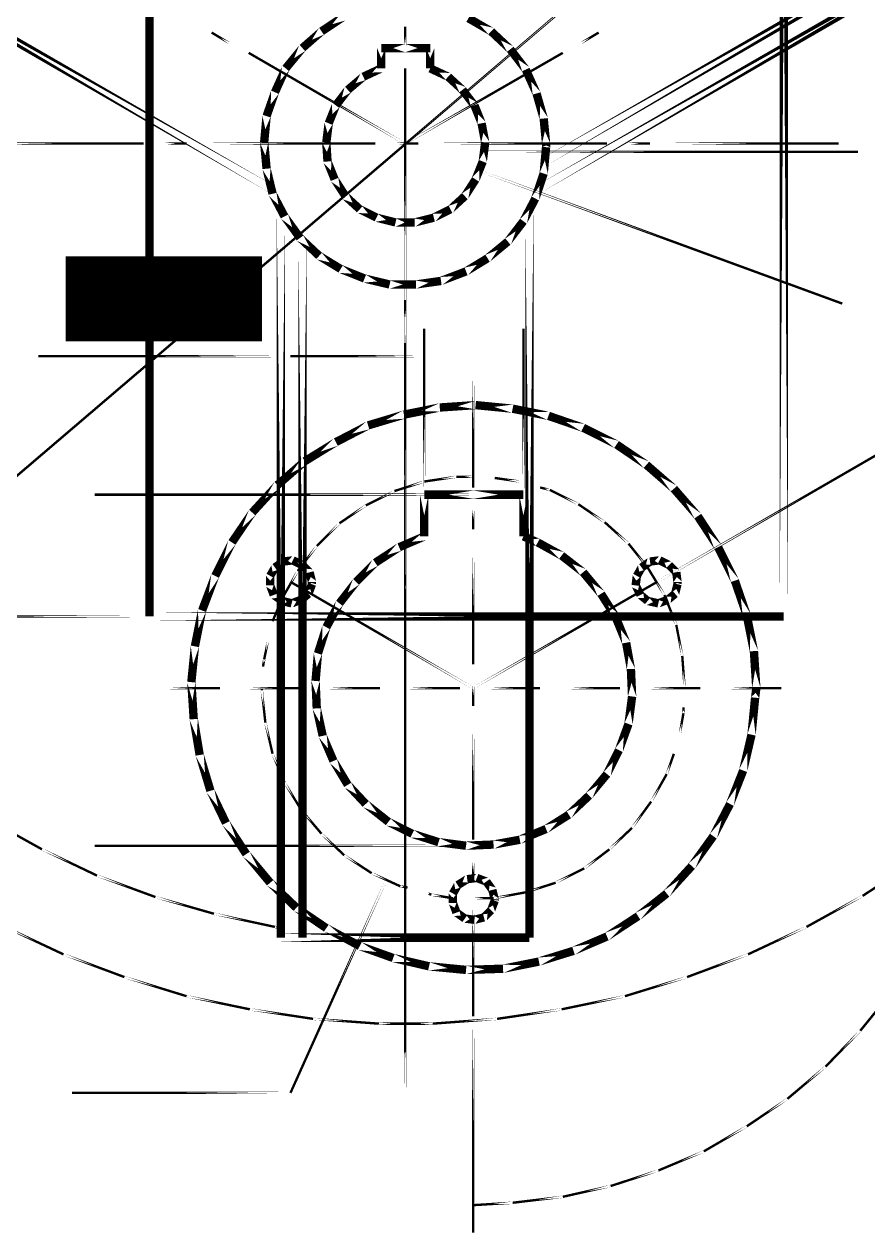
# Model space of a CAD drawing. Extents: x 0 to 359, y 1 to 652.
# Drawn here: x 80.4 to 140.2, y 78.7 to 164.4 of the extents above; entities that cross this region are included whole.
import ezdxf

# ---------------------------------------------------------------- set-up
doc = ezdxf.new("R2010")
doc.units = 0
doc.layers.add('C00-00-00-BLACK', color=7, linetype='CONTINUOUS')
doc.layers.add('CFF-FF-FF-WHITE', color=7, linetype='CONTINUOUS')

msp = doc.modelspace()

# ---------------------------------------------------------------- linework, layer by layer
at = {"layer": 'C00-00-00-BLACK'}
for points, const_width in [([(89.323, 214.884), (89.323, 122.428), (89.323, 214.884)], 0.5927), ([(134.282, 122.428), (134.282, 214.884), (134.282, 122.428)], 0.5927), ([(150.199, 192.447), (64.685, 119.379), (150.199, 192.447)], 0.1693), ([(117.348, 154.686), (161.882, 180.425), (117.348, 154.686)], 0.5927), ([(97.9593, 152.739), (51.985, 179.324), (97.9593, 152.739)], 0.5927), ([(116.925, 152.739), (162.983, 179.324), (116.925, 152.739)], 0.5927), ([(103.039, 164.931), (101.516, 163.915), (103.039, 164.931)], 0.5927), ([(113.538, 163.915), (111.93, 164.846), (113.538, 163.915)], 0.5927), ([(94.9964, 163.067), (93.726, 163.829), (94.9964, 163.067)], 0.1693), ([(101.516, 163.915), (100.161, 162.73), (101.516, 163.915)], 0.5927), ([(107.442, 162.814), (107.442, 164.254), (107.442, 162.814)], 0.1693), ([(114.893, 162.644), (113.538, 163.915), (114.893, 162.644)], 0.5927), ([(119.888, 163.067), (121.158, 163.829), (119.888, 163.067)], 0.1693), ([(100.161, 162.73), (98.975, 161.29), (100.161, 162.73)], 0.5927), ([(107.442, 162.73), (105.749, 162.73), (107.442, 162.73)], 0.5927), ([(105.749, 162.73), (105.749, 161.29), (105.749, 162.73)], 0.5927), ([(107.442, 162.73), (109.221, 162.73), (107.442, 162.73)], 0.5927), ([(109.221, 162.73), (109.221, 161.29), (109.221, 162.73)], 0.5927), ([(107.442, 155.955), (96.351, 162.391), (107.442, 155.955)], 0.1693), ([(107.442, 155.955), (118.617, 162.391), (107.442, 155.955)], 0.1693), ([(115.994, 161.206), (114.893, 162.644), (115.994, 161.206)], 0.5927), ([(98.975, 161.29), (98.2126, 159.596), (98.975, 161.29)], 0.5927), ([(105.749, 161.29), (104.479, 160.697), (105.749, 161.29)], 0.5927), ([(107.442, 146.304), (107.442, 161.29), (107.442, 146.304)], 0.1693), ([(110.49, 160.697), (109.221, 161.29), (110.49, 160.697)], 0.5927), ([(116.756, 159.512), (115.994, 161.206), (116.756, 159.512)], 0.5927), ([(104.479, 160.697), (103.378, 159.766), (104.479, 160.697)], 0.5927), ([(111.505, 159.766), (110.49, 160.697), (111.505, 159.766)], 0.5927), ([(98.2126, 159.596), (97.6203, 157.904), (98.2126, 159.596)], 0.5927), ([(103.378, 159.766), (102.532, 158.666), (103.378, 159.766)], 0.5927), ([(112.353, 158.666), (111.505, 159.766), (112.353, 158.666)], 0.5927), ([(117.263, 157.734), (116.756, 159.512), (117.263, 157.734)], 0.5927), ([(102.532, 158.666), (102.023, 157.395), (102.532, 158.666)], 0.5927), ([(112.861, 157.395), (112.353, 158.666), (112.861, 157.395)], 0.5927), ([(97.6203, 157.904), (97.4506, 156.041), (97.6203, 157.904)], 0.5927), ([(117.432, 155.955), (117.263, 157.734), (117.432, 155.955)], 0.5927), ([(102.023, 157.395), (101.854, 156.041), (102.023, 157.395)], 0.5927), ([(113.115, 156.041), (112.861, 157.395), (113.115, 156.041)], 0.5927), ([(97.4506, 156.041), (97.6203, 154.178), (97.4506, 156.041)], 0.5927), ([(101.854, 156.041), (101.939, 154.686), (101.854, 156.041)], 0.5927), ([(112.945, 154.686), (113.115, 156.041), (112.945, 154.686)], 0.5927), ([(117.432, 155.702), (117.432, 155.955), (117.432, 155.702)], 0.5927), ([(77.046, 155.955), (88.9, 155.955), (77.046, 155.955)], 0.1693), ([(90.424, 155.955), (91.9484, 155.955), (90.424, 155.955)], 0.1693), ([(93.4724, 155.955), (105.325, 155.955), (93.4724, 155.955)], 0.1693), ([(106.849, 155.955), (108.373, 155.955), (106.849, 155.955)], 0.1693), ([(107.442, 155.955), (107.442, 91.525), (107.442, 155.955)], 0.1693), ([(107.442, 155.955), (107.442, 91.525), (107.442, 155.955)], 0.1693), ([(109.813, 155.955), (121.751, 155.955), (109.813, 155.955)], 0.1693), ([(112.267, 155.363), (139.531, 155.363), (112.267, 155.363)], 0.1693), ([(117.263, 153.839), (117.432, 155.702), (117.263, 153.839)], 0.5927), ([(123.275, 155.955), (124.799, 155.955), (123.275, 155.955)], 0.1693), ([(126.238, 155.955), (138.176, 155.955), (126.238, 155.955)], 0.1693), ([(97.6203, 154.178), (98.0447, 152.4), (97.6203, 154.178)], 0.5927), ([(101.939, 154.686), (102.446, 153.416), (101.939, 154.686)], 0.5927), ([(112.437, 153.416), (112.945, 154.686), (112.437, 153.416)], 0.5927), ([(102.446, 153.416), (103.208, 152.231), (102.446, 153.416)], 0.5927), ([(111.675, 152.231), (112.437, 153.416), (111.675, 152.231)], 0.5927), ([(112.776, 154.008), (138.429, 144.611), (112.776, 154.008)], 0.1693), ([(116.67, 152.061), (117.263, 153.839), (116.67, 152.061)], 0.5927), ([(98.0447, 152.4), (98.8907, 150.792), (98.0447, 152.4)], 0.5927), ([(103.208, 152.231), (104.225, 151.299), (103.208, 152.231)], 0.5927), ([(110.659, 151.299), (111.675, 152.231), (110.659, 151.299)], 0.5927), ([(115.824, 150.453), (116.67, 152.061), (115.824, 150.453)], 0.5927), ([(98.6374, 151.129), (98.6374, 99.6527), (98.6374, 151.129)], 0.5927), ([(98.8907, 150.792), (99.9917, 149.268), (98.8907, 150.792)], 0.5927), ([(104.225, 151.299), (105.41, 150.706), (104.225, 151.299)], 0.5927), ([(105.41, 150.706), (106.765, 150.367), (105.41, 150.706)], 0.5927), ([(108.119, 150.367), (109.474, 150.706), (108.119, 150.367)], 0.5927), ([(109.474, 150.706), (110.659, 151.299), (109.474, 150.706)], 0.5927), ([(116.247, 151.129), (116.247, 99.6527), (116.247, 151.129)], 0.5927), ([(106.765, 150.367), (108.119, 150.367), (106.765, 150.367)], 0.5927), ([(114.723, 149.013), (115.824, 150.453), (114.723, 149.013)], 0.5927), ([(99.9917, 149.268), (101.346, 147.997), (99.9917, 149.268)], 0.5927), ([(100.161, 149.098), (100.161, 99.6527), (100.161, 149.098)], 0.5927), ([(113.284, 147.828), (114.723, 149.013), (113.284, 147.828)], 0.5927), ([(101.346, 147.997), (102.871, 147.066), (101.346, 147.997)], 0.5927), ([(111.76, 146.896), (113.284, 147.828), (111.76, 146.896)], 0.5927), ([(102.871, 147.066), (104.563, 146.389), (102.871, 147.066)], 0.5927), ([(104.563, 146.389), (106.342, 145.966), (104.563, 146.389)], 0.5927), ([(109.983, 146.219), (111.76, 146.896), (109.983, 146.219)], 0.5927), ([(106.342, 145.966), (108.204, 145.966), (106.342, 145.966)], 0.5927), ([(108.204, 145.966), (109.983, 146.219), (108.204, 145.966)], 0.5927), ([(107.442, 143.341), (107.442, 144.865), (107.442, 143.341)], 0.1693), ([(108.796, 131.064), (108.796, 142.832), (108.796, 131.064)], 0.1693), ([(115.824, 131.064), (115.824, 142.832), (115.824, 131.064)], 0.1693), ([(107.442, 126.916), (107.442, 141.817), (107.442, 126.916)], 0.1693), ([(99.314, 140.885), (81.449, 140.885), (99.314, 140.885)], 0.1693), ([(108.796, 140.885), (99.314, 140.885), (108.796, 140.885)], 0.1693), ([(112.267, 139.616), (112.267, 131.572), (112.267, 139.616)], 0.1693), ([(109.897, 137.244), (107.357, 136.737), (109.897, 137.244)], 0.5927), ([(112.437, 137.414), (109.897, 137.244), (112.437, 137.414)], 0.5927), ([(115.062, 137.16), (112.437, 137.414), (115.062, 137.16)], 0.5927), ([(117.602, 136.652), (115.062, 137.16), (117.602, 136.652)], 0.5927), ([(107.357, 136.737), (104.818, 135.975), (107.357, 136.737)], 0.5927), ([(120.057, 135.806), (117.602, 136.652), (120.057, 135.806)], 0.5927), ([(125.306, 124.883), (145.796, 136.737), (125.306, 124.883)], 0.1693), ([(104.818, 135.975), (102.532, 134.789), (104.818, 135.975)], 0.5927), ([(122.428, 134.621), (120.057, 135.806), (122.428, 134.621)], 0.5927), ([(102.532, 134.789), (100.329, 133.434), (102.532, 134.789)], 0.5927), ([(124.544, 133.181), (122.428, 134.621), (124.544, 133.181)], 0.5927), ([(100.329, 133.434), (98.3823, 131.742), (100.329, 133.434)], 0.5927), ([(126.492, 131.487), (124.544, 133.181), (126.492, 131.487)], 0.5927), ([(111.082, 132.334), (108.796, 131.995), (111.082, 132.334)], 0.1693), ([(112.267, 132.334), (111.082, 132.334), (112.267, 132.334)], 0.1693), ([(115.571, 131.995), (113.792, 132.249), (115.571, 131.995)], 0.1693), ([(98.3823, 131.742), (96.6047, 129.795), (98.3823, 131.742)], 0.5927), ([(106.679, 131.317), (104.648, 130.302), (106.679, 131.317)], 0.1693), ([(108.796, 131.995), (106.679, 131.317), (108.796, 131.995)], 0.1693), ([(112.267, 131.064), (108.796, 131.064), (112.267, 131.064)], 0.5927), ([(108.796, 131.064), (108.796, 128.101), (108.796, 131.064)], 0.5927), ([(112.267, 131.064), (115.824, 131.064), (112.267, 131.064)], 0.5927), ([(115.824, 131.064), (115.824, 128.101), (115.824, 131.064)], 0.5927), ([(117.687, 131.403), (117.009, 131.572), (117.687, 131.403)], 0.1693), ([(119.718, 130.387), (117.687, 131.403), (119.718, 130.387)], 0.1693), ([(128.185, 129.54), (126.492, 131.487), (128.185, 129.54)], 0.5927), ([(112.267, 131.064), (85.4287, 131.064), (112.267, 131.064)], 0.1693), ([(104.648, 130.302), (102.785, 129.033), (104.648, 130.302)], 0.1693), ([(121.582, 129.117), (119.718, 130.387), (121.582, 129.117)], 0.1693), ([(96.6047, 129.795), (95.166, 127.678), (96.6047, 129.795)], 0.5927), ([(112.267, 130.048), (112.267, 128.608), (112.267, 130.048)], 0.1693), ([(129.625, 127.339), (128.185, 129.54), (129.625, 127.339)], 0.5927), ([(102.785, 129.033), (101.177, 127.423), (102.785, 129.033)], 0.1693), ([(123.275, 127.593), (121.582, 129.117), (123.275, 127.593)], 0.1693), ([(95.166, 127.678), (93.9793, 125.306), (95.166, 127.678)], 0.5927), ([(108.796, 128.101), (107.018, 127.339), (108.796, 128.101)], 0.5927), ([(116.84, 127.678), (115.824, 128.101), (116.84, 127.678)], 0.5927), ([(118.533, 126.746), (116.84, 127.678), (118.533, 126.746)], 0.5927), ([(101.177, 127.423), (99.8224, 125.645), (101.177, 127.423)], 0.1693), ([(107.018, 127.339), (105.325, 126.238), (107.018, 127.339)], 0.5927), ([(112.267, 127.084), (112.267, 119.042), (112.267, 127.084)], 0.1693), ([(120.057, 125.561), (118.533, 126.746), (120.057, 125.561)], 0.5927), ([(124.63, 125.899), (123.275, 127.593), (124.63, 125.899)], 0.1693), ([(130.81, 124.967), (129.625, 127.339), (130.81, 124.967)], 0.5927), ([(98.2126, 125.899), (97.875, 125.306), (98.2126, 125.899)], 0.5927), ([(98.8053, 126.322), (98.2126, 125.899), (98.8053, 126.322)], 0.5927), ([(99.4833, 126.407), (98.8053, 126.322), (99.4833, 126.407)], 0.5927), ([(100.161, 126.068), (99.4833, 126.407), (100.161, 126.068)], 0.5927), ([(100.668, 125.561), (100.161, 126.068), (100.668, 125.561)], 0.5927), ([(105.325, 126.238), (103.97, 124.883), (105.325, 126.238)], 0.5927), ([(124.205, 125.899), (123.868, 125.306), (124.205, 125.899)], 0.5927), ([(124.799, 126.322), (124.205, 125.899), (124.799, 126.322)], 0.5927), ([(125.476, 126.407), (124.799, 126.322), (125.476, 126.407)], 0.5927), ([(126.154, 126.068), (125.476, 126.407), (126.154, 126.068)], 0.5927), ([(126.661, 125.561), (126.154, 126.068), (126.661, 125.561)], 0.5927), ([(93.9793, 125.306), (93.0494, 122.851), (93.9793, 125.306)], 0.5927), ([(97.875, 125.306), (97.875, 124.63), (97.875, 125.306)], 0.5927), ([(99.8224, 125.645), (98.7213, 123.698), (99.8224, 125.645)], 0.1693), ([(100.838, 124.883), (100.668, 125.561), (100.838, 124.883)], 0.5927), ([(107.442, 123.868), (107.442, 125.392), (107.442, 123.868)], 0.1693), ([(121.328, 124.037), (120.057, 125.561), (121.328, 124.037)], 0.5927), ([(123.868, 125.306), (123.782, 124.63), (123.868, 125.306)], 0.5927), ([(125.815, 123.952), (124.63, 125.899), (125.815, 123.952)], 0.1693), ([(126.746, 124.883), (126.661, 125.561), (126.746, 124.883)], 0.5927), ([(131.656, 122.513), (130.81, 124.967), (131.656, 122.513)], 0.5927), ([(97.875, 124.63), (98.1287, 123.952), (97.875, 124.63)], 0.5927), ([(112.267, 117.348), (99.314, 124.883), (112.267, 117.348)], 0.1693), ([(100.584, 124.037), (100.838, 124.714), (100.584, 124.037)], 0.5927), ([(100.838, 124.714), (100.838, 124.883), (100.838, 124.714)], 0.5927), ([(103.97, 124.883), (102.785, 123.359), (103.97, 124.883)], 0.5927), ([(112.267, 117.348), (125.306, 124.883), (112.267, 117.348)], 0.1693), ([(123.782, 124.63), (124.121, 123.952), (123.782, 124.63)], 0.5927), ([(126.577, 124.037), (126.746, 124.714), (126.577, 124.037)], 0.5927), ([(126.746, 124.714), (126.746, 124.883), (126.746, 124.714)], 0.5927), ([(98.1287, 123.952), (98.7213, 123.529), (98.1287, 123.952)], 0.5927), ([(98.7213, 123.698), (98.0447, 122.089), (98.7213, 123.698)], 0.1693), ([(98.7213, 123.529), (99.3994, 123.359), (98.7213, 123.529)], 0.5927), ([(99.3994, 123.359), (100.076, 123.613), (99.3994, 123.359)], 0.5927), ([(100.076, 123.613), (100.584, 124.037), (100.076, 123.613)], 0.5927), ([(102.785, 123.359), (101.854, 121.666), (102.785, 123.359)], 0.5927), ([(122.344, 122.428), (121.328, 124.037), (122.344, 122.428)], 0.5927), ([(124.121, 123.952), (124.63, 123.529), (124.121, 123.952)], 0.5927), ([(124.63, 123.529), (125.392, 123.359), (124.63, 123.529)], 0.5927), ([(125.392, 123.359), (126.068, 123.613), (125.392, 123.359)], 0.5927), ([(126.661, 121.835), (125.815, 123.952), (126.661, 121.835)], 0.1693), ([(126.068, 123.613), (126.577, 124.037), (126.068, 123.613)], 0.5927), ([(89.323, 122.428), (134.282, 122.428), (89.323, 122.428)], 0.5927), ([(93.0494, 122.851), (92.5407, 120.311), (93.0494, 122.851)], 0.5927), ([(123.106, 120.566), (122.344, 122.428), (123.106, 120.566)], 0.5927), ([(132.165, 119.972), (131.656, 122.513), (132.165, 119.972)], 0.5927), ([(89.323, 122.428), (67.564, 122.428), (89.323, 122.428)], 0.1693), ([(101.854, 121.666), (101.261, 119.804), (101.854, 121.666)], 0.5927), ([(107.442, 107.442), (107.442, 122.344), (107.442, 107.442)], 0.1693), ([(127.084, 119.634), (126.661, 121.835), (127.084, 119.634)], 0.1693), ([(92.5407, 120.311), (92.2874, 117.771), (92.5407, 120.311)], 0.5927), ([(97.7057, 120.65), (97.4506, 119.379), (97.7057, 120.65)], 0.1693), ([(101.261, 119.804), (101.092, 117.855), (101.261, 119.804)], 0.5927), ([(123.445, 118.703), (123.106, 120.566), (123.445, 118.703)], 0.5927), ([(132.334, 117.348), (132.165, 119.972), (132.334, 117.348)], 0.5927), ([(97.4506, 119.379), (97.3667, 118.872), (97.4506, 119.379)], 0.1693), ([(127.254, 117.348), (127.084, 119.634), (127.254, 117.348)], 0.1693), ([(123.529, 116.756), (123.445, 118.703), (123.529, 116.756)], 0.5927), ([(92.2874, 117.771), (92.4553, 115.146), (92.2874, 117.771)], 0.5927), ([(101.092, 117.855), (101.177, 115.908), (101.092, 117.855)], 0.5927), ([(112.267, 117.602), (112.267, 116.078), (112.267, 117.602)], 0.1693), ([(132.249, 116.67), (132.334, 117.348), (132.249, 116.67)], 0.5927), ([(90.5937, 117.348), (94.3183, 117.348), (90.5937, 117.348)], 0.1693), ([(96.2656, 117.348), (99.9917, 117.348), (96.2656, 117.348)], 0.1693), ([(97.2827, 117.348), (97.2827, 117.179), (97.2827, 117.348)], 0.1693), ([(97.2827, 117.179), (97.536, 114.893), (97.2827, 117.179)], 0.1693), ([(101.939, 117.348), (105.664, 117.348), (101.939, 117.348)], 0.1693), ([(107.611, 117.348), (111.337, 117.348), (107.611, 117.348)], 0.1693), ([(113.368, 117.348), (117.009, 117.348), (113.368, 117.348)], 0.1693), ([(119.042, 117.348), (122.683, 117.348), (119.042, 117.348)], 0.1693), ([(123.275, 114.808), (123.529, 116.756), (123.275, 114.808)], 0.5927), ([(124.714, 117.348), (128.355, 117.348), (124.714, 117.348)], 0.1693), ([(130.387, 117.348), (134.112, 117.348), (130.387, 117.348)], 0.1693), ([(131.995, 114.046), (132.249, 116.67), (131.995, 114.046)], 0.5927), ([(101.177, 115.908), (101.6, 113.961), (101.177, 115.908)], 0.5927), ([(127.169, 115.571), (127.169, 115.994), (127.169, 115.571)], 0.1693), ([(92.4553, 115.146), (92.8797, 112.606), (92.4553, 115.146)], 0.5927), ([(97.536, 114.893), (98.0447, 112.692), (97.536, 114.893)], 0.1693), ([(122.597, 112.945), (123.275, 114.808), (122.597, 112.945)], 0.5927), ([(126.916, 114.131), (127.169, 115.571), (126.916, 114.131)], 0.1693), ([(101.6, 113.961), (102.362, 112.183), (101.6, 113.961)], 0.5927), ([(112.267, 114.554), (112.267, 106.595), (112.267, 114.554)], 0.1693), ([(131.403, 111.505), (131.995, 114.046), (131.403, 111.505)], 0.5927), ([(121.751, 111.252), (122.597, 112.945), (121.751, 111.252)], 0.5927), ([(92.8797, 112.606), (93.6417, 110.067), (92.8797, 112.606)], 0.5927), ([(98.0447, 112.692), (98.8907, 110.659), (98.0447, 112.692)], 0.1693), ([(102.362, 112.183), (103.378, 110.49), (102.362, 112.183)], 0.5927), ([(125.984, 111.252), (126.492, 112.692), (125.984, 111.252)], 0.1693), ([(120.481, 109.728), (121.751, 111.252), (120.481, 109.728)], 0.5927), ([(130.471, 109.135), (131.403, 111.505), (130.471, 109.135)], 0.5927), ([(98.8907, 110.659), (100.076, 108.712), (98.8907, 110.659)], 0.1693), ([(103.378, 110.49), (104.648, 109.135), (103.378, 110.49)], 0.5927), ([(124.883, 109.305), (125.984, 111.252), (124.883, 109.305)], 0.1693), ([(93.6417, 110.067), (94.7416, 107.781), (93.6417, 110.067)], 0.5927), ([(119.042, 108.373), (120.481, 109.728), (119.042, 108.373)], 0.5927), ([(104.648, 109.135), (106.256, 107.866), (104.648, 109.135)], 0.5927), ([(123.529, 107.442), (124.883, 109.305), (123.529, 107.442)], 0.1693), ([(129.286, 106.849), (130.471, 109.135), (129.286, 106.849)], 0.5927), ([(77.8937, 108.034), (81.704, 105.917), (77.8937, 108.034)], 0.1693), ([(94.7416, 107.781), (96.1817, 105.58), (94.7416, 107.781)], 0.5927), ([(100.076, 108.712), (101.516, 107.018), (100.076, 108.712)], 0.1693), ([(106.256, 107.866), (107.95, 107.018), (106.256, 107.866)], 0.5927), ([(117.432, 107.357), (119.042, 108.373), (117.432, 107.357)], 0.5927), ([(107.95, 107.018), (109.813, 106.426), (107.95, 107.018)], 0.5927), ([(115.571, 106.595), (117.432, 107.357), (115.571, 106.595)], 0.5927), ([(121.921, 105.917), (123.529, 107.442), (121.921, 105.917)], 0.1693), ([(101.516, 107.018), (103.124, 105.494), (101.516, 107.018)], 0.1693), ([(109.813, 106.426), (111.76, 106.172), (109.813, 106.426)], 0.5927), ([(111.76, 106.172), (113.707, 106.256), (111.76, 106.172)], 0.5927), ([(113.707, 106.256), (115.571, 106.595), (113.707, 106.256)], 0.5927), ([(127.762, 104.732), (129.286, 106.849), (127.762, 104.732)], 0.5927), ([(81.704, 105.917), (85.5984, 104.056), (81.704, 105.917)], 0.1693), ([(112.267, 106.172), (85.4287, 106.172), (112.267, 106.172)], 0.1693), ([(96.1817, 105.58), (97.875, 103.547), (96.1817, 105.58)], 0.5927), ([(103.124, 105.494), (105.071, 104.225), (103.124, 105.494)], 0.1693), ([(107.442, 104.395), (107.442, 105.917), (107.442, 104.395)], 0.1693), ([(120.142, 104.563), (121.921, 105.917), (120.142, 104.563)], 0.1693), ([(112.267, 105.071), (112.267, 103.547), (112.267, 105.071)], 0.1693), ([(118.11, 103.547), (120.142, 104.563), (118.11, 103.547)], 0.1693), ([(125.984, 102.785), (127.762, 104.732), (125.984, 102.785)], 0.5927), ([(143.764, 105.155), (139.869, 102.616), (143.764, 105.155)], 0.1693), ([(85.5984, 104.056), (89.746, 102.532), (85.5984, 104.056)], 0.1693), ([(97.875, 103.547), (99.737, 101.769), (97.875, 103.547)], 0.5927), ([(106.087, 103.717), (99.314, 88.6464), (106.087, 103.717)], 0.1693), ([(105.071, 104.225), (107.104, 103.294), (105.071, 104.225)], 0.1693), ([(111.844, 103.801), (111.168, 103.378), (111.844, 103.801)], 0.5927), ([(112.522, 103.886), (111.844, 103.801), (112.522, 103.886)], 0.5927), ([(113.199, 103.633), (112.522, 103.886), (113.199, 103.633)], 0.5927), ([(113.622, 103.039), (113.199, 103.633), (113.622, 103.039)], 0.5927), ([(107.104, 103.294), (107.611, 103.208), (107.104, 103.294)], 0.1693), ([(107.442, 87.9683), (107.442, 102.955), (107.442, 87.9683)], 0.1693), ([(111.168, 103.378), (110.829, 102.785), (111.168, 103.378)], 0.5927), ([(110.829, 102.785), (110.829, 102.108), (110.829, 102.785)], 0.5927), ([(113.792, 102.362), (113.622, 103.039), (113.792, 102.362)], 0.5927), ([(113.707, 102.446), (115.994, 102.871), (113.707, 102.446)], 0.1693), ([(115.994, 102.871), (118.11, 103.547), (115.994, 102.871)], 0.1693), ([(123.952, 101.177), (125.984, 102.785), (123.952, 101.177)], 0.5927), ([(89.746, 102.532), (93.8953, 101.346), (89.746, 102.532)], 0.1693), ([(99.737, 101.769), (101.854, 100.329), (99.737, 101.769)], 0.5927), ([(109.051, 102.785), (109.305, 102.701), (109.051, 102.785)], 0.1693), ([(109.305, 102.701), (110.829, 102.446), (109.305, 102.701)], 0.1693), ([(110.829, 102.108), (111.082, 101.431), (110.829, 102.108)], 0.5927), ([(112.267, 102.108), (112.267, 94.065), (112.267, 102.108)], 0.1693), ([(112.353, 102.446), (113.707, 102.446), (112.353, 102.446)], 0.1693), ([(113.538, 101.6), (113.792, 102.278), (113.538, 101.6)], 0.5927), ([(113.792, 102.278), (113.792, 102.362), (113.792, 102.278)], 0.5927), ([(139.869, 102.616), (135.89, 100.415), (139.869, 102.616)], 0.1693), ([(93.8953, 101.346), (98.2126, 100.415), (93.8953, 101.346)], 0.1693), ([(111.082, 101.431), (111.675, 101.007), (111.082, 101.431)], 0.5927), ([(111.675, 101.007), (112.353, 100.922), (111.675, 101.007)], 0.5927), ([(112.353, 100.922), (113.029, 101.092), (112.353, 100.922)], 0.5927), ([(113.029, 101.092), (113.538, 101.6), (113.029, 101.092)], 0.5927), ([(121.751, 99.737), (123.952, 101.177), (121.751, 99.737)], 0.5927), ([(79.0787, 100.415), (83.228, 98.4677), (79.0787, 100.415)], 0.1693), ([(98.2126, 100.415), (98.6374, 100.329), (98.2126, 100.415)], 0.1693), ([(101.854, 100.329), (104.225, 99.0604), (101.854, 100.329)], 0.5927), ([(135.89, 100.415), (131.742, 98.4677), (135.89, 100.415)], 0.1693), ([(98.6374, 99.6527), (116.247, 99.6527), (98.6374, 99.6527)], 0.5927), ([(119.379, 98.7213), (121.751, 99.737), (119.379, 98.7213)], 0.5927), ([(104.225, 99.0604), (106.595, 98.2126), (104.225, 99.0604)], 0.5927), ([(116.925, 97.9593), (119.379, 98.7213), (116.925, 97.9593)], 0.5927), ([(83.228, 98.4677), (87.5453, 96.8583), (83.228, 98.4677)], 0.1693), ([(106.595, 98.2126), (109.135, 97.6203), (106.595, 98.2126)], 0.5927), ([(109.135, 97.6203), (111.76, 97.3667), (109.135, 97.6203)], 0.5927), ([(114.384, 97.4506), (116.925, 97.9593), (114.384, 97.4506)], 0.5927), ([(131.742, 98.4677), (127.423, 96.8583), (131.742, 98.4677)], 0.1693), ([(87.5453, 96.8583), (91.9484, 95.5036), (87.5453, 96.8583)], 0.1693), ([(111.76, 97.3667), (114.384, 97.4506), (111.76, 97.3667)], 0.5927), ([(127.423, 96.8583), (123.02, 95.5036), (127.423, 96.8583)], 0.1693), ([(91.9484, 95.5036), (96.435, 94.572), (91.9484, 95.5036)], 0.1693), ([(123.02, 95.5036), (118.533, 94.572), (123.02, 95.5036)], 0.1693), ([(141.901, 95.7584), (139.7, 93.0494), (141.901, 95.7584)], 0.1693), ([(96.435, 94.572), (100.922, 93.8953), (96.435, 94.572)], 0.1693), ([(118.533, 94.572), (113.961, 93.8953), (118.533, 94.572)], 0.1693), ([(100.922, 93.8953), (105.58, 93.5563), (100.922, 93.8953)], 0.1693), ([(105.58, 93.5563), (107.442, 93.5563), (105.58, 93.5563)], 0.1693), ([(109.389, 93.5563), (107.442, 93.5563), (109.389, 93.5563)], 0.1693), ([(113.961, 93.8953), (109.389, 93.5563), (113.961, 93.8953)], 0.1693), ([(112.267, 94.065), (112.267, 78.7396), (112.267, 94.065)], 0.1693), ([(139.7, 93.0494), (137.244, 90.5083), (139.7, 93.0494)], 0.1693), ([(137.244, 90.5083), (134.535, 88.222), (137.244, 90.5083)], 0.1693), ([(99.314, 88.6464), (83.8207, 88.6464), (99.314, 88.6464)], 0.1693), ([(134.535, 88.222), (131.656, 86.275), (134.535, 88.222)], 0.1693), ([(131.656, 86.275), (128.608, 84.4973), (131.656, 86.275)], 0.1693), ([(128.608, 84.4973), (125.392, 83.1427), (128.608, 84.4973)], 0.1693), ([(125.392, 83.1427), (122.005, 82.0416), (125.392, 83.1427)], 0.1693), ([(122.005, 82.0416), (118.617, 81.2793), (122.005, 82.0416)], 0.1693), ([(115.062, 80.8563), (112.267, 80.687), (115.062, 80.8563)], 0.1693), ([(118.617, 81.2793), (115.062, 80.8563), (118.617, 81.2793)], 0.1693)]:
    msp.add_lwpolyline(points, close=True, dxfattribs=dict(at, const_width=const_width))
at = {"layer": 'CFF-FF-FF-WHITE', "const_width": 0.0931}
for points in [[(83.396, 147.913), (97.2827, 147.913)], [(83.396, 147.828), (97.2827, 147.828)], [(83.396, 147.744), (97.2827, 147.744)], [(83.396, 147.658), (97.2827, 147.658)], [(83.396, 147.574), (97.2827, 147.574)], [(83.396, 147.489), (97.2827, 147.489)], [(83.396, 147.405), (97.2827, 147.405)], [(83.396, 147.321), (97.2827, 147.321)], [(83.396, 147.235), (97.2827, 147.235)], [(83.396, 147.151), (97.2827, 147.151)], [(83.396, 147.066), (97.2827, 147.066)], [(83.396, 146.982), (97.2827, 146.982)], [(83.396, 146.896), (97.2827, 146.896)], [(83.396, 146.812), (97.2827, 146.812)], [(83.396, 146.728), (97.2827, 146.728)], [(83.396, 146.643), (97.2827, 146.643)], [(83.396, 146.558), (97.2827, 146.558)], [(83.396, 146.473), (97.2827, 146.473)], [(83.396, 146.389), (97.2827, 146.389)], [(83.396, 146.304), (97.2827, 146.304)], [(83.396, 146.219), (97.2827, 146.219)], [(83.396, 146.134), (97.2827, 146.134)], [(83.396, 146.05), (97.2827, 146.05)], [(83.396, 145.966), (97.2827, 145.966)], [(83.396, 145.881), (97.2827, 145.881)], [(83.396, 145.796), (97.2827, 145.796)], [(83.396, 145.711), (97.2827, 145.711)], [(83.396, 145.627), (97.2827, 145.627)], [(83.396, 145.542), (97.2827, 145.542)], [(83.396, 145.457), (97.2827, 145.457)], [(83.396, 145.372), (97.2827, 145.372)], [(83.396, 145.288), (97.2827, 145.288)], [(83.396, 145.204), (97.2827, 145.204)], [(83.396, 145.118), (97.2827, 145.118)], [(83.396, 145.034), (97.2827, 145.034)], [(83.396, 144.949), (97.2827, 144.949)], [(83.396, 144.865), (97.2827, 144.865)], [(83.396, 144.779), (97.2827, 144.779)], [(83.396, 144.695), (97.2827, 144.695)], [(83.396, 144.611), (97.2827, 144.611)], [(83.396, 144.526), (97.2827, 144.526)], [(83.396, 144.442), (97.2827, 144.442)], [(83.396, 144.356), (97.2827, 144.356)], [(83.396, 144.272), (97.2827, 144.272)], [(83.396, 144.187), (97.2827, 144.187)], [(83.396, 144.103), (97.2827, 144.103)], [(83.396, 144.017), (97.2827, 144.017)], [(83.396, 143.933), (97.2827, 143.933)], [(83.396, 143.849), (97.2827, 143.849)], [(83.396, 143.764), (97.2827, 143.764)], [(83.396, 143.68), (97.2827, 143.68)], [(83.396, 143.594), (97.2827, 143.594)], [(83.396, 143.51), (97.2827, 143.51)], [(83.396, 143.425), (97.2827, 143.425)], [(83.396, 143.341), (97.2827, 143.341)], [(83.396, 143.255), (97.2827, 143.255)], [(83.396, 143.171), (97.2827, 143.171)], [(83.396, 143.087), (97.2827, 143.087)], [(83.396, 143.002), (97.2827, 143.002)], [(83.396, 142.918), (97.2827, 142.918)], [(83.396, 142.832), (97.2827, 142.832)], [(83.396, 142.748), (97.2827, 142.748)], [(83.396, 142.663), (97.2827, 142.663)], [(83.396, 142.579), (97.2827, 142.579)], [(83.396, 142.495), (97.2827, 142.495)], [(83.396, 142.409), (97.2827, 142.409)], [(83.396, 142.325), (97.2827, 142.325)], [(83.396, 142.24), (97.2827, 142.24)], [(83.396, 142.156), (97.2827, 142.156)], [(83.396, 142.07), (97.2827, 142.07)]]:
    msp.add_lwpolyline(points, dxfattribs=at)
at = {"layer": 'CFF-FF-FF-WHITE'}
for points in [[(83.396, 147.913), (97.2827, 147.913)], [(83.396, 147.828), (97.2827, 147.828)], [(83.396, 147.744), (97.2827, 147.744)], [(83.396, 147.658), (97.2827, 147.658)], [(83.396, 147.574), (97.2827, 147.574)], [(83.396, 147.489), (97.2827, 147.489)], [(83.396, 147.405), (97.2827, 147.405)], [(83.396, 147.321), (97.2827, 147.321)], [(83.396, 147.235), (97.2827, 147.235)], [(83.396, 147.151), (97.2827, 147.151)], [(83.396, 147.066), (97.2827, 147.066)], [(83.396, 146.982), (97.2827, 146.982)], [(83.396, 146.896), (97.2827, 146.896)], [(83.396, 146.812), (97.2827, 146.812)], [(83.396, 146.728), (97.2827, 146.728)], [(83.396, 146.643), (97.2827, 146.643)], [(83.396, 146.558), (97.2827, 146.558)], [(83.396, 146.473), (97.2827, 146.473)], [(83.396, 146.389), (97.2827, 146.389)], [(83.396, 146.304), (97.2827, 146.304)], [(83.396, 146.219), (97.2827, 146.219)], [(83.396, 146.134), (97.2827, 146.134)], [(83.396, 146.05), (97.2827, 146.05)], [(83.396, 145.966), (97.2827, 145.966)], [(83.396, 145.881), (97.2827, 145.881)], [(83.396, 145.796), (97.2827, 145.796)], [(83.396, 145.711), (97.2827, 145.711)], [(83.396, 145.627), (97.2827, 145.627)], [(83.396, 145.542), (97.2827, 145.542)], [(83.396, 145.457), (97.2827, 145.457)], [(83.396, 145.372), (97.2827, 145.372)], [(83.396, 145.288), (97.2827, 145.288)], [(83.396, 145.204), (97.2827, 145.204)], [(83.396, 145.118), (97.2827, 145.118)], [(83.396, 145.034), (97.2827, 145.034)], [(83.396, 144.949), (97.2827, 144.949)], [(83.396, 144.865), (97.2827, 144.865)], [(83.396, 144.779), (97.2827, 144.779)], [(83.396, 144.695), (97.2827, 144.695)], [(83.396, 144.611), (97.2827, 144.611)], [(83.396, 144.526), (97.2827, 144.526)], [(83.396, 144.442), (97.2827, 144.442)], [(83.396, 144.356), (97.2827, 144.356)], [(83.396, 144.272), (97.2827, 144.272)], [(83.396, 144.187), (97.2827, 144.187)], [(83.396, 144.103), (97.2827, 144.103)], [(83.396, 144.017), (97.2827, 144.017)], [(83.396, 143.933), (97.2827, 143.933)], [(83.396, 143.849), (97.2827, 143.849)], [(83.396, 143.764), (97.2827, 143.764)], [(83.396, 143.68), (97.2827, 143.68)], [(83.396, 143.594), (97.2827, 143.594)], [(83.396, 143.51), (97.2827, 143.51)], [(83.396, 143.425), (97.2827, 143.425)], [(83.396, 143.341), (97.2827, 143.341)], [(83.396, 143.255), (97.2827, 143.255)], [(83.396, 143.171), (97.2827, 143.171)], [(83.396, 143.087), (97.2827, 143.087)], [(83.396, 143.002), (97.2827, 143.002)], [(83.396, 142.918), (97.2827, 142.918)], [(83.396, 142.832), (97.2827, 142.832)], [(83.396, 142.748), (97.2827, 142.748)], [(83.396, 142.663), (97.2827, 142.663)], [(83.396, 142.579), (97.2827, 142.579)], [(83.396, 142.495), (97.2827, 142.495)], [(83.396, 142.409), (97.2827, 142.409)], [(83.396, 142.325), (97.2827, 142.325)], [(83.396, 142.24), (97.2827, 142.24)], [(83.396, 142.156), (97.2827, 142.156)], [(83.396, 142.07), (97.2827, 142.07)], [(83.396, 141.986), (97.2827, 141.986), (83.396, 141.986)]]:
    msp.add_lwpolyline(points, close=True, dxfattribs=at)
at = {"layer": 'CFF-FF-FF-WHITE', "const_width": 0.0931}
msp.add_lwpolyline([(83.396, 141.986), (97.2827, 141.986), (83.396, 141.986)], close=True, dxfattribs=at)

doc.saveas('drawing.dxf')
